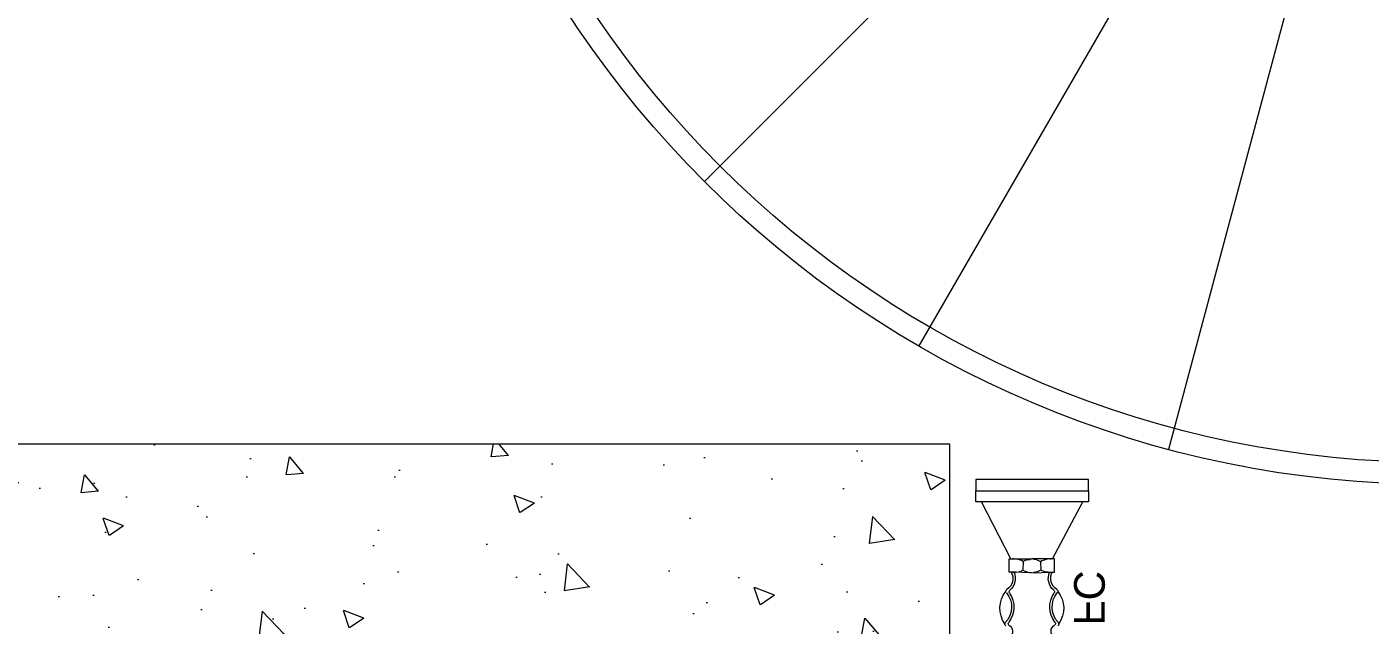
# Model space of a CAD drawing. Header units: millimetres. Extents: x -8913 to 62688, y -13000 to 43000.
# Drawn here: x 598 to 1791, y 27734 to 28266 of the extents above; entities that cross this region are included whole.
import ezdxf

# ---------------------------------------------------------------- set-up
doc = ezdxf.new("R2010")
doc.units = ezdxf.units.MM
doc.header["$MEASUREMENT"] = 0
doc.layers.add('0 - Text mep', color=251, linetype='Continuous')
for name, color, linetype, lineweight in [('1735 X DT-5BR-GFP-Ext$0$MEP', 8, 'Continuous', 0), ('W--ELE-1', 2, 'Continuous', 25), ('Z--X-REF', 7, 'Continuous', 0)]:
    doc.layers.add(name, color=color, linetype=linetype, lineweight=lineweight)
doc.styles.add('1735 X DT-5BR-GFP-Ext$0$Standard', font='GOTHIC.TTF')
doc.styles.add('ARIAL', font='swiss.ttf')
doc.styles.add('ISO', font='isocp2.shx', dxfattribs={"width": 0.8})
doc.dimstyles.new('A&B DIM', dxfattribs={"dimtxt": 250, "dimasz": 250, "dimexe": 100, "dimexo": 100, "dimgap": 0, "dimtad": 0, "dimdec": 0, "dimzin": 12, "dimdsep": 46, "dimtxsty": 'ARIAL', "dimcen": 0, "dimdle": 100, "dimclrd": 11, "dimclre": 11, "dimclrt": 7, "dimadec": 0, "dimazin": 0, "dimtfac": 1, "dimtdec": 0, "dimtmove": 1, "dimatfit": 2, "dimfxl": 1, "dimtvp": 0.75, "dimtolj": 1, "dimtzin": 12, "dimlwd": 18, "dimlwe": 18, "dimarcsym": 0})

# ---------------------------------------------------------------- blocks, each defined once
blk = doc.blocks.new('Lvl-plan-50sc-old')
at = {"layer": 'W--ELE-1', "color": 1}
for p, q in [((22.25, 211.11), (22.25, -67.86)), ((583, 71.62), (-117.23, 71.62))]:
    blk.add_line(p, q, dxfattribs=at)
blk.add_circle((22.25, 71.62), 62.5, dxfattribs=at)
for radius, start, end in [(56.25, 90, 180), (50, 90, 180), (43.75, 90, 180), (37.5, 90, 180), (31.25, 90, 180), (25, 90, 180), (18.75, 90, 180), (12.5, 90, 180), (6.25, 90, 180), (56.25, 270, 0), (50, 270, 0), (43.75, 270, 0), (37.5, 270, 0), (31.25, 270, 0), (25, 270, 0), (18.75, 270, 0), (12.5, 270, 0), (6.25, 270, 0)]:
    blk.add_arc((22.25, 71.62), radius, start, end, dxfattribs=at)
at = {"layer": 'W--ELE-1', "style": 'ISO', "width": 0.75}
for tag, p in [('LEVEL', (166.22, 92.64)), ('FLOOR', (166.22, -74.14))]:
    blk.add_attdef(tag, p, '', height=125, dxfattribs=at)
blk = doc.blocks.new('1735 X DT-5BR-GFP-Ext$0$WATER Tank--new')
blk.add_wipeout([(910, 0), (902.8, -114.1), (881.4, -226.3), (846.1, -335), (797.4, -438.4), (736.2, -534.9), (663.4, -622.9), (580.1, -701.2), (487.6, -768.3), (387.5, -823.4), (281.2, -865.5), (170.5, -893.9), (57.1, -908.2), (-57.1, -908.2), (-170.5, -893.9), (-281.2, -865.5), (-387.5, -823.4), (-487.6, -768.3), (-580.1, -701.2), (-663.4, -622.9), (-736.2, -534.9), (-797.4, -438.4), (-846.1, -335), (-881.4, -226.3), (-902.8, -114.1), (-910, 0), (-902.8, 114.1), (-881.4, 226.3), (-846.1, 335), (-797.4, 438.4), (-736.2, 534.9), (-663.4, 622.9), (-580.1, 701.2), (-487.6, 768.3), (-387.5, 823.4), (-281.2, 865.5), (-170.5, 893.9), (-57.1, 908.2), (57.1, 908.2), (170.5, 893.9), (281.2, 865.5), (387.5, 823.4), (487.6, 768.3), (580.1, 701.2), (663.4, 622.9), (736.2, 534.9), (797.4, 438.4), (846.1, 335), (881.4, 226.3), (902.8, 114.1)])
h = blk.add_hatch(color=1)
h.dxf.hatch_style = 1
h.set_gradient(color1=(214, 214, 214), tint=1, name='SPHERICAL')
edge = h.paths.add_edge_path()
edge.add_arc((0, 0), 910, 0, 360)
at = {"color": 252, "lineweight": 0}
for p, q in [((-251.6, -251.6), (-643.5, -643.5)), ((-177.9, -308.1), (-455, -788.1)), ((-92.1, -343.7), (-235.5, -879))]:
    blk.add_line(p, q, dxfattribs=at)
for radius in [910, 890.7]:
    blk.add_circle((0, 0), radius)
blk = doc.blocks.new('1735 X DT-5BR-GFP-Ext$0$A$C79553CD1')
at = {"layer": '1735 X DT-5BR-GFP-Ext$0$MEP', "transparency": 33554681}
h = blk.add_hatch(dxfattribs=at)
h.set_pattern_fill('AR-CONC', color=256)
h.set_pattern_definition([(50, (7e-07, -25), (182.185, -15.939), [19.05, -209.55]), (355, (7e-07, -25), (-35.243, 191.057), [15.24, -167.64]), (100.451, (15.18, -26.33), (146.941, 175.118), [16.19, -178.09]), (46.184, (2e-07, 25.8), (271.08, -42.042), [28.575, -314.325]), (96.636, (22.6, 22.3), (237.404, 247.426), [24.285, -267.136]), (351.184, (2e-07, 25.8), (237.404, 247.426), [22.86, -251.46]), (21, (25.4, 13.1), (151.614, -102.265), [19.05, -209.55]), (326, (25.4, 13.1), (61.802, 184.188), [15.24, -167.64]), (71.451, (38.03, 4.57), (213.416, 81.923), [16.19, -178.09]), (37.5, (7e-07, -25.004), (3.0886, 84.555), [0, -165.608, 0, -170.18, 0, -168.275]), (7.5, (7e-07, -25), (66.8197, 100.1806), [0, -97.028, 0, -161.798, 0, -64.135]), (327.5, (-56.64, -25.004), (135.5906, -5.7287), [0, -63.5, 0, -198.12, 0, -262.89]), (317.5, (-82.04, -25), (148.129, 25.426), [0, -82.55, 0, -131.572, 0, -186.69])])
edge = h.paths.add_edge_path(flags=16)
edge.add_line((-800, -175), (-200, -175))
edge.add_line((-200, -175), (-200, -675))
edge.add_line((-200, -675), (-800, -675))
edge.add_line((-800, -675), (-800, -175))
edge = h.paths.add_edge_path()
edge.add_line((0, 25), (-1000, 25))
edge.add_line((-1000, 25), (-1000, -875))
edge.add_line((-1000, -875), (0, -875))
edge.add_line((0, -875), (0, 25))
at = {"layer": '1735 X DT-5BR-GFP-Ext$0$MEP', "linetype": 'Continuous'}
for p, q in [((-1091.6, -77.3), (-1118.5, -26.8, 0)), ((-1054.7, -77.3), (-1028.5, -26.8, 0))]:
    blk.add_line(p, q, dxfattribs=at)
at = {"layer": '1735 X DT-5BR-GFP-Ext$0$MEP'}
for p, q in [((-1093.4, -77.3), (-1073.3, -77.3)), ((-1093.4, -89.1), (-1093.4, -77.3)), ((-1089.3, -77.4), (-1090.5, -77.3)), ((-1088.9, -77.3), (-1073.3, -77.3)), ((-1084.4, -78.1), (-1087.1, -77.4)), ((-1082.3, -78.9), (-1084.4, -78.1)), ((-1081, -79.7), (-1082.3, -78.9)), ((-1081, -79.7), (-1081.2, -87.4)), ((-1079.7, -79), (-1081, -79.7)), ((-1077.6, -78.3), (-1079.7, -79)), ((-1077.6, -78.3), (-1074.9, -77.8)), ((-1057.6, -77.3), (-1073.3, -77.3)), ((-1053.2, -77.3), (-1073.3, -77.3)), ((-1068.9, -78.3), (-1071.7, -77.8)), ((-1068.9, -78.3), (-1066.8, -79)), ((-1066.8, -79), (-1065.5, -79.7)), ((-1065.5, -79.7), (-1064.2, -78.9)), ((-1065.5, -79.7), (-1065.3, -87.4)), ((-1064.2, -78.9), (-1062.2, -78.1)), ((-1062.2, -78.1), (-1059.5, -77.4)), ((-1057.3, -77.4), (-1056.1, -77.3)), ((-1053.2, -89.1), (-1053.2, -77.3)), ((-1087.2, -89.3), (-1093.4, -89.1)), ((-1073.3, -89.7), (-1090.8, -89.2)), ((-1073.3, -89.7), (-1090.8, -89.2)), ((-1090.2, -89.2), (-1090.2, -89.2)), ((-1087.1, -89.2), (-1087.9, -89.3)), ((-1087.8, -89.3), (-1087, -89.2)), ((-1087, -89.2), (-1084.7, -88.8)), ((-1084.7, -88.8), (-1082.6, -88.1)), ((-1082.6, -88.1), (-1081.2, -87.4)), ((-1081.2, -87.4), (-1080, -88.1)), ((-1080, -88.1), (-1077.9, -89)), ((-1077.9, -89), (-1075.6, -89.5)), ((-1075.6, -89.5), (-1074.8, -89.6)), ((-1073.3, -89.7), (-1055.7, -89.2)), ((-1073.3, -89.7), (-1055.7, -89.2)), ((-1071, -89.5), (-1071.8, -89.6)), ((-1068.7, -89), (-1071, -89.5)), ((-1066.6, -88.1), (-1068.7, -89)), ((-1065.3, -87.4), (-1066.6, -88.1)), ((-1064, -88.1), (-1065.3, -87.4)), ((-1061.9, -88.8), (-1064, -88.1)), ((-1059.5, -89.2), (-1061.9, -88.8)), ((-1058.7, -89.3), (-1059.5, -89.2)), ((-1059.5, -89.2), (-1058.7, -89.3)), ((-1059.4, -89.3), (-1053.2, -89.1)), ((-1056.3, -89.2), (-1056.3, -89.2))]:
    blk.add_line(p, q, dxfattribs=at)
blk.add_lwpolyline([(0, 25), (-1000, 25), (-1000, -875), (0, -875)], close=True, dxfattribs=at)
at = {"layer": '1735 X DT-5BR-GFP-Ext$0$MEP', "linetype": 'Continuous'}
for points in [[(-1123.5, -6.8), (-1023.5, -6.8), (-1023.5, -16.8), (-1123.5, -16.8)], [(-1123.5, -26.8), (-1023.5, -26.8), (-1023.5, -16.8), (-1123.5, -16.8)]]:
    blk.add_lwpolyline(points, close=True, dxfattribs=at)
at = {"layer": '1735 X DT-5BR-GFP-Ext$0$MEP'}
for centre, radius, start, end in [((-1101.5, -94.8), 11.5, 301.8925, 29.0497), ((-1101.5, -94.8), 13.6, 310.2225, 23.8802), ((-1045, -94.8), 13.6, 156.1198, 229.7775), ((-1045, -94.8), 11.5, 150.9503, 238.1075), ((-1077.7, -121.2), 23.9, 141.269, 215.5727), ((-1094.3, -106.3), 2.07, 121.8925, 220.3495), ((-1091.4, -106.7), 2.07, 130.2225, 214.9795), ((-1055.2, -106.7), 2.07, 325.0205, 49.7775), ((-1052.2, -106.3), 2.07, 319.6505, 58.1075), ((-1068.8, -121.2), 23.9, 324.4273, 38.731), ((-1110.8, -120.3), 19.5, 316.5693, 40.3495), ((-1110.8, -120.3), 21.6, 321.9371, 34.9795), ((-1035.8, -120.3), 21.6, 145.0205, 218.0629), ((-1035.8, -120.3), 19.5, 139.6505, 223.4307), ((-1095.1, -135.1), 2.07, 136.5693, 235.0004), ((-1092.2, -134.9), 2.07, 141.9371, 226.6737), ((-1096.2, -141.6), 5.86, 299.1696, 62.9364), ((-1050.3, -141.6), 5.86, 117.0636, 240.8304), ((-1054.4, -134.9), 2.07, 313.3263, 38.0629), ((-1051.4, -135.1), 2.07, 304.9996, 43.4307)]:
    blk.add_arc(centre, radius, start, end, dxfattribs=at)
at = {"layer": '1735 X DT-5BR-GFP-Ext$0$MEP', "style": '1735 X DT-5BR-GFP-Ext$0$Standard'}
blk.add_text('FC', height=27.26, rotation=90, dxfattribs=at).set_placement((-1110.8, -136.5))
blk = doc.blocks.new('1735 X DT-5BR-GFP-Ext$0$A$Cec8d8a53')
blk.add_wipeout([(174.8, -61), (174.8, -1061), (1074.8, -1061), (1074.8, -61)]).translate(0, 0, 1437.7).dxf.layer = '1735 X DT-5BR-GFP-Ext$0$MEP'
at = {"layer": '1735 X DT-5BR-GFP-Ext$0$MEP', "xscale": -1.010725421380027, "yscale": 1.010725421380027, "zscale": 1.010725421380027, "rotation": 90}
blk.add_blockref('1735 X DT-5BR-GFP-Ext$0$WATER Tank--new', (-708.5, -1493.7), dxfattribs=at)
at = {"layer": '1735 X DT-5BR-GFP-Ext$0$MEP', "rotation": 90}
blk.add_blockref('1735 X DT-5BR-GFP-Ext$0$A$C79553CD1', (199.9, -61, 1437.7), dxfattribs=at)
blk = doc.blocks.new('1735 X DT-5BR-GFP-Ext')
at = {"layer": '1735 X DT-5BR-GFP-Ext$0$MEP', "xscale": -1, "rotation": 90}
blk.add_blockref('1735 X DT-5BR-GFP-Ext$0$A$Cec8d8a53', (356.3, 28070.3), dxfattribs=at)

msp = doc.modelspace()

# ---------------------------------------------------------------- block references
at = {"layer": 'Z--X-REF'}
msp.add_blockref('1735 X DT-5BR-GFP-Ext', (0, 0), dxfattribs=at)

# ---------------------------------------------------------------- next in the draw order: block references
at = {"layer": 'W--ELE-1'}
ref = msp.add_blockref('Lvl-plan-50sc-old', (1768.2, 27497.3), dxfattribs=dict(at, xscale=1.6, yscale=1.6, zscale=1.6))
ref.add_attrib('LEVEL', '+0.15 SSL', (2034.1, 27645.5), dxfattribs={"height": 200, "style": 'ISO', "width": 0.7})

# ---------------------------------------------------------------- next in the draw order: leaders
at = {"layer": '0 - Text mep'}
msp.add_leader([(2916.7, 28202), (1337.3, 26848)], dimstyle='A&B DIM', override={"dimasz": 300, "dimclrd": 8, "dimldrblk": 'Open90'}, dxfattribs=at)

doc.saveas('drawing.dxf')
